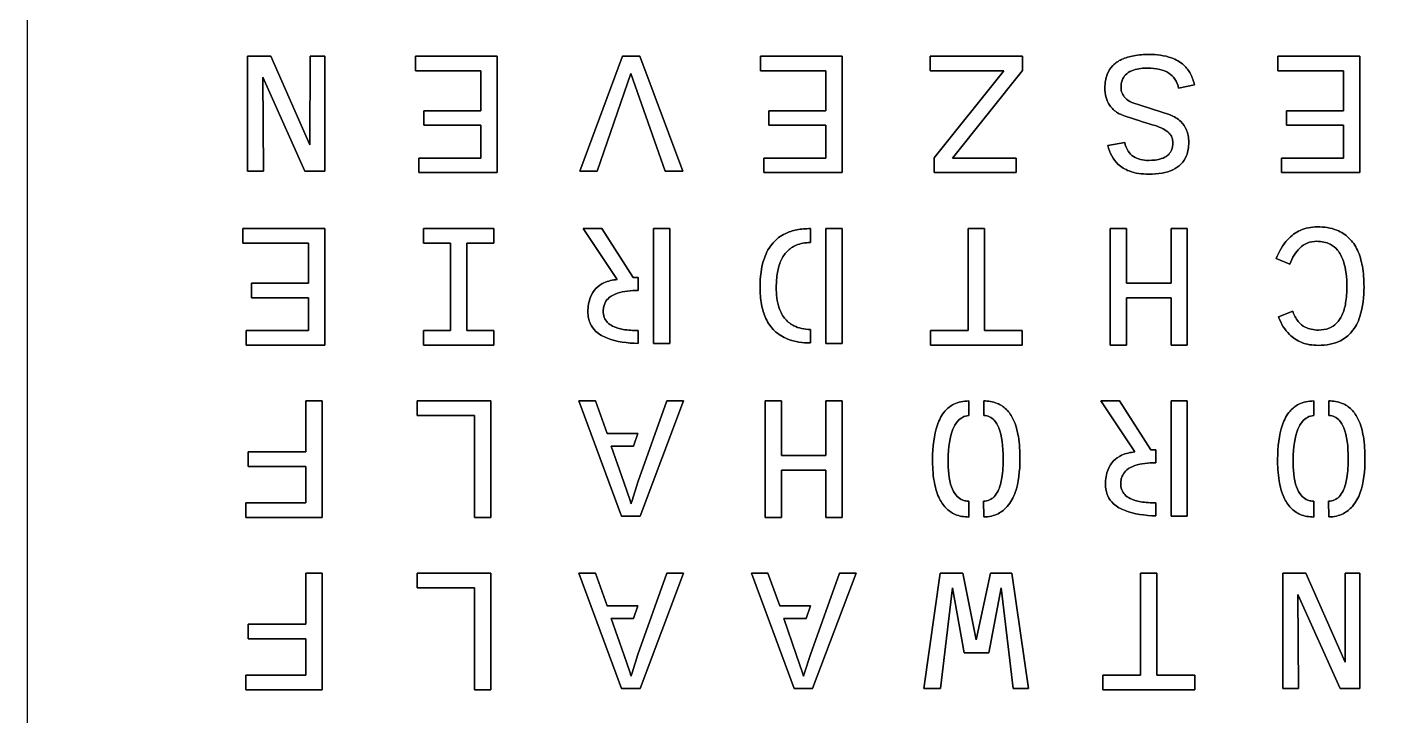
# Model space of a CAD drawing. Header units: millimetres. Extents: x -500 to 0, y -500 to 0.
# Drawn here: x -500 to -234.9, y -266.2 to -133.1 of the extents above; entities that cross this region are included whole.
import ezdxf

# ---------------------------------------------------------------- set-up
doc = ezdxf.new("R2010")
doc.units = ezdxf.units.MM
doc.layers.get('0').update_dxf_attribs({"linetype": 'CONTINUOUS'})

msp = doc.modelspace()

# ---------------------------------------------------------------- linework, layer by layer
for p, q in [((-274.52, -144.21), (-277.57, -144.83)), ((-277.57, -144.83), (-274.52, -144.21)), ((-286.64, -147.61), (-279.22, -149.99)), ((-279.22, -149.99), (-286.64, -147.61)), ((-291.27, -155.89), (-287.99, -155.32)), ((-287.99, -155.32), (-291.27, -155.89)), ((-386.03, -181.82), (-392.63, -171.98)), ((-392.63, -171.98), (-389, -171.98)), ((-389, -171.98), (-392.63, -171.98)), ((-392.63, -171.98), (-386.03, -181.82)), ((-389, -171.98), (-382.97, -181.46)), ((-382.97, -181.46), (-389, -171.98)), ((-348.71, -171.98), (-348.71, -174.67)), ((-348.71, -174.67), (-348.71, -171.98)), ((-256.09, -178.86), (-258.71, -177.78)), ((-258.71, -177.78), (-256.09, -178.86)), ((-382.97, -181.46), (-381.98, -181.46)), ((-381.98, -181.46), (-382.97, -181.46)), ((-381.98, -181.46), (-381.98, -183.95)), ((-381.98, -183.95), (-381.98, -181.46)), ((-258.27, -189.05), (-255.5, -187.97)), ((-255.5, -187.97), (-258.27, -189.05)), ((-381.98, -191.69), (-381.98, -194.2)), ((-381.98, -194.2), (-381.98, -191.69)), ((-348.71, -191.49), (-348.71, -194.1)), ((-348.71, -194.1), (-348.71, -191.49)), ((-385.21, -227.56), (-393.46, -205.31)), ((-393.46, -205.31), (-390.26, -205.31)), ((-390.26, -205.31), (-393.46, -205.31)), ((-393.46, -205.31), (-385.21, -227.56)), ((-390.26, -205.31), (-387.99, -211.61)), ((-387.99, -211.61), (-390.26, -205.31)), ((-382.04, -221.04), (-376.45, -205.31)), ((-376.45, -205.31), (-382.04, -221.04)), ((-373.22, -205.31), (-381.62, -227.56)), ((-381.62, -227.56), (-373.22, -205.31)), ((-376.45, -205.31), (-373.22, -205.31)), ((-373.22, -205.31), (-376.45, -205.31)), ((-318.11, -205.31), (-318.11, -208.11)), ((-318.11, -208.11), (-318.11, -205.31)), ((-315.21, -208.11), (-315.21, -205.31)), ((-315.21, -205.31), (-315.21, -208.11)), ((-286.03, -215.16), (-292.63, -205.31)), ((-292.63, -205.31), (-289, -205.31)), ((-289, -205.31), (-292.63, -205.31)), ((-292.63, -205.31), (-286.03, -215.16)), ((-289, -205.31), (-282.97, -214.79)), ((-282.97, -214.79), (-289, -205.31)), ((-251.45, -205.31), (-251.45, -208.11)), ((-251.45, -208.11), (-251.45, -205.31)), ((-248.54, -208.11), (-248.54, -205.31)), ((-248.54, -205.31), (-248.54, -208.11)), ((-387.99, -211.61), (-382.04, -211.61)), ((-382.04, -211.61), (-387.99, -211.61)), ((-382.04, -211.61), (-382.88, -214.07)), ((-382.88, -214.07), (-382.04, -211.61)), ((-382.88, -214.07), (-387.19, -214.07)), ((-387.19, -214.07), (-384.78, -221.04)), ((-384.78, -221.04), (-387.19, -214.07)), ((-387.19, -214.07), (-382.88, -214.07)), ((-282.97, -214.79), (-281.98, -214.79)), ((-281.98, -214.79), (-282.97, -214.79)), ((-281.98, -214.79), (-281.98, -217.28)), ((-281.98, -217.28), (-281.98, -214.79)), ((-384.78, -221.04), (-383.57, -224.53)), ((-383.57, -224.53), (-384.78, -221.04)), ((-383.17, -224.53), (-382.04, -221.04)), ((-382.04, -221.04), (-383.17, -224.53)), ((-318.11, -224.69), (-318.11, -227.76)), ((-318.11, -227.76), (-318.11, -224.69)), ((-315.21, -227.75), (-315.25, -224.69)), ((-315.25, -224.69), (-315.21, -227.75)), ((-281.98, -225.03), (-281.98, -227.53)), ((-281.98, -227.53), (-281.98, -225.03)), ((-251.45, -224.69), (-251.45, -227.76)), ((-251.45, -227.76), (-251.45, -224.69)), ((-248.54, -227.75), (-248.59, -224.69)), ((-248.59, -224.69), (-248.54, -227.75)), ((-381.62, -227.56), (-385.21, -227.56)), ((-385.21, -227.56), (-381.62, -227.56)), ((-385.21, -260.89), (-393.46, -238.64)), ((-393.46, -238.64), (-390.26, -238.64)), ((-390.26, -238.64), (-393.46, -238.64)), ((-393.46, -238.64), (-385.21, -260.89)), ((-390.26, -238.64), (-387.99, -244.94)), ((-387.99, -244.94), (-390.26, -238.64)), ((-382.04, -254.37), (-376.45, -238.64)), ((-376.45, -238.64), (-382.04, -254.37)), ((-373.22, -238.64), (-381.62, -260.89)), ((-381.62, -260.89), (-373.22, -238.64)), ((-376.45, -238.64), (-373.22, -238.64)), ((-373.22, -238.64), (-376.45, -238.64)), ((-351.87, -260.89), (-360.13, -238.64)), ((-360.13, -238.64), (-356.93, -238.64)), ((-356.93, -238.64), (-360.13, -238.64)), ((-360.13, -238.64), (-351.87, -260.89)), ((-356.93, -238.64), (-354.65, -244.94)), ((-354.65, -244.94), (-356.93, -238.64)), ((-348.71, -254.37), (-343.11, -238.64)), ((-343.11, -238.64), (-348.71, -254.37)), ((-339.88, -238.64), (-348.29, -260.89)), ((-348.29, -260.89), (-339.88, -238.64)), ((-343.11, -238.64), (-339.88, -238.64)), ((-339.88, -238.64), (-343.11, -238.64)), ((-387.99, -244.94), (-382.04, -244.94)), ((-382.04, -244.94), (-387.99, -244.94)), ((-382.04, -244.94), (-382.88, -247.4)), ((-382.88, -247.4), (-382.04, -244.94)), ((-354.65, -244.94), (-348.71, -244.94)), ((-348.71, -244.94), (-354.65, -244.94)), ((-348.71, -244.94), (-349.54, -247.4)), ((-349.54, -247.4), (-348.71, -244.94)), ((-382.88, -247.4), (-387.19, -247.4)), ((-387.19, -247.4), (-384.78, -254.37)), ((-384.78, -254.37), (-387.19, -247.4)), ((-387.19, -247.4), (-382.88, -247.4)), ((-349.54, -247.4), (-353.85, -247.4)), ((-353.85, -247.4), (-351.45, -254.37)), ((-351.45, -254.37), (-353.85, -247.4)), ((-353.85, -247.4), (-349.54, -247.4)), ((-384.78, -254.37), (-383.57, -257.87)), ((-383.57, -257.87), (-384.78, -254.37)), ((-383.17, -257.87), (-382.04, -254.37)), ((-382.04, -254.37), (-383.17, -257.87)), ((-351.45, -254.37), (-350.24, -257.87)), ((-350.24, -257.87), (-351.45, -254.37)), ((-349.84, -257.87), (-348.71, -254.37)), ((-348.71, -254.37), (-349.84, -257.87)), ((-381.62, -260.89), (-385.21, -260.89)), ((-385.21, -260.89), (-381.62, -260.89)), ((-348.29, -260.89), (-351.87, -260.89)), ((-351.87, -260.89), (-348.29, -260.89))]:
    msp.add_line(p, q)
for points in [[(-500, 0), (0, 0), (0, -500), (-500, -500)], [(0, 0), (0, -500), (-500, -500), (-500, 0)], [(-445.41, -155.81), (-453, -138.64), (-457.46, -138.64), (-457.46, -160.89), (-454.42, -160.89), (-454.52, -142.72), (-446.38, -160.89), (-442.55, -160.89), (-442.55, -138.64), (-445.39, -138.64)], [(-453, -138.64), (-445.41, -155.81), (-445.39, -138.64), (-442.55, -138.64), (-442.55, -160.89), (-446.38, -160.89), (-454.52, -142.72), (-454.42, -160.89), (-457.46, -160.89), (-457.46, -138.64)], [(-409.22, -161.15), (-409.22, -138.64), (-425.05, -138.64), (-425.05, -141.46), (-412.37, -141.46), (-412.37, -149.19), (-423.39, -149.19), (-423.39, -152.01), (-412.37, -152.01), (-412.37, -158.34), (-424.38, -158.34), (-424.38, -161.15)], [(-409.22, -138.64), (-409.22, -161.15), (-424.38, -161.15), (-424.38, -158.34), (-412.37, -158.34), (-412.37, -152.01), (-423.39, -152.01), (-423.39, -149.19), (-412.37, -149.19), (-412.37, -141.46), (-425.05, -141.46), (-425.05, -138.64)], [(-381.65, -138.64), (-385.04, -138.64), (-393.3, -160.89), (-389.92, -160.89), (-383.4, -141.96), (-376.77, -160.89), (-373.38, -160.89)], [(-385.04, -138.64), (-381.65, -138.64), (-373.38, -160.89), (-376.77, -160.89), (-383.4, -141.96), (-389.92, -160.89), (-393.3, -160.89)], [(-342.55, -161.15), (-342.55, -138.64), (-358.38, -138.64), (-358.38, -141.46), (-345.71, -141.46), (-345.71, -149.19), (-356.72, -149.19), (-356.72, -152.01), (-345.71, -152.01), (-345.71, -158.34), (-357.71, -158.34), (-357.71, -161.15)], [(-342.55, -138.64), (-342.55, -161.15), (-357.71, -161.15), (-357.71, -158.34), (-345.71, -158.34), (-345.71, -152.01), (-356.72, -152.01), (-356.72, -149.19), (-345.71, -149.19), (-345.71, -141.46), (-358.38, -141.46), (-358.38, -138.64)], [(-307.76, -138.64), (-325.6, -138.64), (-325.6, -141.46), (-311.33, -141.46), (-324.82, -158.31), (-324.82, -161.15), (-308.96, -161.15), (-308.96, -158.34), (-321.24, -158.34), (-307.76, -141.41)], [(-325.6, -138.64), (-307.76, -138.64), (-307.76, -141.41), (-321.24, -158.34), (-308.96, -158.34), (-308.96, -161.15), (-324.82, -161.15), (-324.82, -158.31), (-311.33, -141.46), (-325.6, -141.46)], [(-242.55, -161.15), (-242.55, -138.64), (-258.38, -138.64), (-258.38, -141.46), (-245.71, -141.46), (-245.71, -149.19), (-256.72, -149.19), (-256.72, -152.01), (-245.71, -152.01), (-245.71, -158.34), (-257.71, -158.34), (-257.71, -161.15)], [(-242.55, -138.64), (-242.55, -161.15), (-257.71, -161.15), (-257.71, -158.34), (-245.71, -158.34), (-245.71, -152.01), (-256.72, -152.01), (-256.72, -149.19), (-245.71, -149.19), (-245.71, -141.46), (-258.38, -141.46), (-258.38, -138.64)], [(-442.55, -194.49), (-442.55, -171.98), (-458.38, -171.98), (-458.38, -174.79), (-445.71, -174.79), (-445.71, -182.53), (-456.72, -182.53), (-456.72, -185.34), (-445.71, -185.34), (-445.71, -191.67), (-457.71, -191.67), (-457.71, -194.49)], [(-442.55, -171.98), (-442.55, -194.49), (-457.71, -194.49), (-457.71, -191.67), (-445.71, -191.67), (-445.71, -185.34), (-456.72, -185.34), (-456.72, -182.53), (-445.71, -182.53), (-445.71, -174.79), (-458.38, -174.79), (-458.38, -171.98)], [(-423.45, -194.49), (-409.88, -194.49), (-409.88, -191.67), (-415.09, -191.67), (-415.09, -174.79), (-409.88, -174.79), (-409.88, -171.98), (-423.45, -171.98), (-423.45, -174.79), (-418.24, -174.79), (-418.24, -191.67), (-423.45, -191.67)], [(-409.88, -194.49), (-423.45, -194.49), (-423.45, -191.67), (-418.24, -191.67), (-418.24, -174.79), (-423.45, -174.79), (-423.45, -171.98), (-409.88, -171.98), (-409.88, -174.79), (-415.09, -174.79), (-415.09, -191.67), (-409.88, -191.67)], [(-375.89, -171.98), (-379.01, -171.98), (-379.01, -194.22), (-375.89, -194.22)], [(-379.01, -171.98), (-375.89, -171.98), (-375.89, -194.22), (-379.01, -194.22)], [(-342.55, -171.98), (-345.74, -171.98), (-345.74, -194.22), (-342.55, -194.22)], [(-345.74, -171.98), (-342.55, -171.98), (-342.55, -194.22), (-345.74, -194.22)], [(-318.24, -171.98), (-318.24, -191.67), (-325.54, -191.67), (-325.54, -194.49), (-307.8, -194.49), (-307.8, -191.67), (-315.11, -191.67), (-315.11, -171.98)], [(-318.24, -191.67), (-318.24, -171.98), (-315.11, -171.98), (-315.11, -191.67), (-307.8, -191.67), (-307.8, -194.49), (-325.54, -194.49), (-325.54, -191.67)], [(-287.65, -182.53), (-287.65, -171.98), (-290.79, -171.98), (-290.79, -194.49), (-287.65, -194.49), (-287.65, -185.34), (-279.04, -185.34), (-279.04, -194.49), (-275.89, -194.49), (-275.89, -171.98), (-279.04, -171.98), (-279.04, -182.53)], [(-287.65, -171.98), (-287.65, -182.53), (-279.04, -182.53), (-279.04, -171.98), (-275.89, -171.98), (-275.89, -194.49), (-279.04, -194.49), (-279.04, -185.34), (-287.65, -185.34), (-287.65, -194.49), (-290.79, -194.49), (-290.79, -171.98)], [(-446.24, -217.97), (-446.24, -225.01), (-457.78, -225.01), (-457.78, -227.82), (-443.08, -227.82), (-443.08, -205.31), (-446.24, -205.31), (-446.24, -215.16), (-457.38, -215.16), (-457.38, -217.97)], [(-446.24, -225.01), (-446.24, -217.97), (-457.38, -217.97), (-457.38, -215.16), (-446.24, -215.16), (-446.24, -205.31), (-443.08, -205.31), (-443.08, -227.82), (-457.78, -227.82), (-457.78, -225.01)], [(-410.46, -227.82), (-410.46, -205.31), (-424.68, -205.31), (-424.68, -208.12), (-413.61, -208.12), (-413.61, -227.82)], [(-410.46, -205.31), (-410.46, -227.82), (-413.61, -227.82), (-413.61, -208.12), (-424.68, -208.12), (-424.68, -205.31)], [(-354.31, -215.86), (-354.31, -205.31), (-357.46, -205.31), (-357.46, -227.82), (-354.31, -227.82), (-354.31, -218.67), (-345.71, -218.67), (-345.71, -227.82), (-342.55, -227.82), (-342.55, -205.31), (-345.71, -205.31), (-345.71, -215.86)], [(-354.31, -205.31), (-354.31, -215.86), (-345.71, -215.86), (-345.71, -205.31), (-342.55, -205.31), (-342.55, -227.82), (-345.71, -227.82), (-345.71, -218.67), (-354.31, -218.67), (-354.31, -227.82), (-357.46, -227.82), (-357.46, -205.31)], [(-275.89, -205.31), (-279.01, -205.31), (-279.01, -227.56), (-275.89, -227.56)], [(-279.01, -205.31), (-275.89, -205.31), (-275.89, -227.56), (-279.01, -227.56)], [(-446.24, -251.3), (-446.24, -258.34), (-457.78, -258.34), (-457.78, -261.15), (-443.08, -261.15), (-443.08, -238.64), (-446.24, -238.64), (-446.24, -248.49), (-457.38, -248.49), (-457.38, -251.3)], [(-446.24, -258.34), (-446.24, -251.3), (-457.38, -251.3), (-457.38, -248.49), (-446.24, -248.49), (-446.24, -238.64), (-443.08, -238.64), (-443.08, -261.15), (-457.78, -261.15), (-457.78, -258.34)], [(-410.46, -261.15), (-410.46, -238.64), (-424.68, -238.64), (-424.68, -241.46), (-413.61, -241.46), (-413.61, -261.15)], [(-410.46, -238.64), (-410.46, -261.15), (-413.61, -261.15), (-413.61, -241.46), (-424.68, -241.46), (-424.68, -238.64)], [(-319.28, -238.64), (-323.65, -238.64), (-326.8, -260.89), (-323.56, -260.89), (-321.24, -241.48), (-319.04, -254), (-314.25, -254), (-311.89, -241.45), (-309.55, -260.89), (-306.55, -260.89), (-309.77, -238.64), (-313.89, -238.64), (-316.71, -251.49)], [(-323.65, -238.64), (-319.28, -238.64), (-316.71, -251.49), (-313.89, -238.64), (-309.77, -238.64), (-306.55, -260.89), (-309.55, -260.89), (-311.89, -241.45), (-314.25, -254), (-319.04, -254), (-321.24, -241.48), (-323.56, -260.89), (-326.8, -260.89)], [(-284.91, -238.64), (-284.91, -258.34), (-292.21, -258.34), (-292.21, -261.15), (-274.47, -261.15), (-274.47, -258.34), (-281.78, -258.34), (-281.78, -238.64)], [(-284.91, -258.34), (-284.91, -238.64), (-281.78, -238.64), (-281.78, -258.34), (-274.47, -258.34), (-274.47, -261.15), (-292.21, -261.15), (-292.21, -258.34)], [(-245.41, -255.81), (-253, -238.64), (-257.46, -238.64), (-257.46, -260.89), (-254.42, -260.89), (-254.52, -242.72), (-246.38, -260.89), (-242.55, -260.89), (-242.55, -238.64), (-245.39, -238.64)], [(-253, -238.64), (-245.41, -255.81), (-245.39, -238.64), (-242.55, -238.64), (-242.55, -260.89), (-246.38, -260.89), (-254.52, -242.72), (-254.42, -260.89), (-257.46, -260.89), (-257.46, -238.64)]]:
    msp.add_lwpolyline(points, close=True)
for points, knots in [([(-291.81, -144.74), (-291.81, -143.85), (-291.69, -142.95), (-291.11, -141.49), (-290.75, -140.93), (-289.79, -139.95), (-289.21, -139.56), (-287.85, -138.92), (-287.05, -138.7), (-285.28, -138.38), (-284.26, -138.31), (-283.27, -138.31)], [0, 0, 0, 0, 0.267913, 0.267913, 0.471292, 0.471292, 0.679361, 0.679361, 0.923412, 0.923412, 1.219407, 1.219407, 1.219407, 1.219407]), ([(-283.27, -138.31), (-284.26, -138.31), (-285.28, -138.38), (-287.05, -138.7), (-287.85, -138.92), (-289.21, -139.56), (-289.79, -139.95), (-290.75, -140.93), (-291.11, -141.49), (-291.69, -142.95), (-291.81, -143.85), (-291.81, -144.74)], [-1.219407, -1.219407, -1.219407, -1.219407, -0.923412, -0.923412, -0.679361, -0.679361, -0.471292, -0.471292, -0.267913, -0.267913, 0, 0, 0, 0]), ([(-283.27, -138.31), (-281.83, -138.31), (-280.31, -138.48), (-278.07, -139.29), (-277.27, -139.74), (-276.06, -140.85), (-275.63, -141.41), (-274.92, -142.72), (-274.68, -143.46), (-274.52, -144.21)], [0, 0, 0, 0, 0.434331, 0.434331, 0.711951, 0.711951, 0.926455, 0.926455, 1.15768, 1.15768, 1.15768, 1.15768]), ([(-274.52, -144.21), (-274.68, -143.46), (-274.92, -142.72), (-275.63, -141.41), (-276.06, -140.85), (-277.27, -139.74), (-278.07, -139.29), (-280.31, -138.48), (-281.83, -138.31), (-283.27, -138.31)], [-1.15768, -1.15768, -1.15768, -1.15768, -0.926455, -0.926455, -0.711951, -0.711951, -0.434331, -0.434331, 0, 0, 0, 0]), ([(-283.5, -140.94), (-284.41, -140.94), (-285.41, -141.03), (-286.75, -141.48), (-287.22, -141.71), (-287.9, -142.29), (-288.15, -142.6), (-288.46, -143.2), (-288.55, -143.47), (-288.68, -144.06), (-288.7, -144.38), (-288.7, -144.7)], [0, 0, 0, 0, 0.2730577, 0.2730577, 0.4250935, 0.4250935, 0.543417, 0.543417, 0.6291703, 0.6291703, 0.7237026, 0.7237026, 0.7237026, 0.7237026]), ([(-288.7, -144.7), (-288.7, -144.38), (-288.68, -144.06), (-288.55, -143.47), (-288.46, -143.2), (-288.15, -142.6), (-287.9, -142.29), (-287.22, -141.71), (-286.75, -141.48), (-285.41, -141.03), (-284.41, -140.94), (-283.5, -140.94)], [-0.7237026, -0.7237026, -0.7237026, -0.7237026, -0.6291703, -0.6291703, -0.543417, -0.543417, -0.4250935, -0.4250935, -0.2730577, -0.2730577, 0, 0, 0, 0]), ([(-277.57, -144.83), (-277.7, -144.2), (-277.93, -143.59), (-278.61, -142.6), (-279, -142.22), (-279.98, -141.57), (-280.57, -141.34), (-281.93, -141.01), (-282.73, -140.94), (-283.5, -140.94)], [0, 0, 0, 0, 0.1945061, 0.1945061, 0.3597535, 0.3597535, 0.5475501, 0.5475501, 0.7804861, 0.7804861, 0.7804861, 0.7804861]), ([(-283.5, -140.94), (-282.73, -140.94), (-281.93, -141.01), (-280.57, -141.34), (-279.98, -141.57), (-279, -142.22), (-278.61, -142.6), (-277.93, -143.59), (-277.7, -144.2), (-277.57, -144.83)], [-0.7804861, -0.7804861, -0.7804861, -0.7804861, -0.5475501, -0.5475501, -0.3597535, -0.3597535, -0.1945061, -0.1945061, 0, 0, 0, 0]), ([(-289.37, -149.59), (-289.96, -149.21), (-290.47, -148.74), (-291.19, -147.68), (-291.42, -147.17), (-291.75, -146.01), (-291.81, -145.37), (-291.81, -144.74)], [0, 0, 0, 0, 0.2104989, 0.2104989, 0.3826736, 0.3826736, 0.5718696, 0.5718696, 0.5718696, 0.5718696]), ([(-291.81, -144.74), (-291.81, -145.37), (-291.75, -146.01), (-291.42, -147.17), (-291.19, -147.68), (-290.47, -148.74), (-289.96, -149.21), (-289.37, -149.59)], [-0.5718696, -0.5718696, -0.5718696, -0.5718696, -0.3826736, -0.3826736, -0.2104989, -0.2104989, 0, 0, 0, 0]), ([(-288.7, -144.7), (-288.7, -145.08), (-288.64, -145.44), (-288.35, -146.13), (-288.14, -146.43), (-287.54, -147.07), (-287.09, -147.37), (-286.64, -147.61)], [0, 0, 0, 0, 0.1135666, 0.1135666, 0.2234755, 0.2234755, 0.3786335, 0.3786335, 0.3786335, 0.3786335]), ([(-286.64, -147.61), (-287.09, -147.37), (-287.54, -147.07), (-288.14, -146.43), (-288.35, -146.13), (-288.64, -145.44), (-288.7, -145.08), (-288.7, -144.7)], [-0.3786335, -0.3786335, -0.3786335, -0.3786335, -0.2234755, -0.2234755, -0.1135666, -0.1135666, 0, 0, 0, 0]), ([(-282.09, -152.06), (-283.59, -151.62), (-285.57, -151.02), (-288.23, -150.12), (-289.04, -149.8), (-289.37, -149.59)], [0, 0, 0, 0, 0.4719598, 0.4719598, 0.8286829, 0.8286829, 0.8286829, 0.8286829]), ([(-289.37, -149.59), (-289.04, -149.8), (-288.23, -150.12), (-285.57, -151.02), (-283.59, -151.62), (-282.09, -152.06)], [-0.8286829, -0.8286829, -0.8286829, -0.8286829, -0.4719598, -0.4719598, 0, 0, 0, 0]), ([(-279.22, -149.99), (-278.46, -150.3), (-277.74, -150.72), (-276.69, -151.74), (-276.32, -152.27), (-275.91, -153.23), (-275.8, -153.61), (-275.65, -154.43), (-275.61, -154.86), (-275.61, -155.29)], [0, 0, 0, 0, 0.2461331, 0.2461331, 0.4416927, 0.4416927, 0.5610916, 0.5610916, 0.690505, 0.690505, 0.690505, 0.690505]), ([(-275.61, -155.29), (-275.61, -154.86), (-275.65, -154.43), (-275.8, -153.61), (-275.91, -153.23), (-276.32, -152.27), (-276.69, -151.74), (-277.74, -150.72), (-278.46, -150.3), (-279.22, -149.99)], [-0.690505, -0.690505, -0.690505, -0.690505, -0.5610916, -0.5610916, -0.4416927, -0.4416927, -0.2461331, -0.2461331, 0, 0, 0, 0]), ([(-278.68, -155.35), (-278.68, -155.01), (-278.74, -154.68), (-279, -154.05), (-279.19, -153.78), (-279.74, -153.19), (-280.15, -152.91), (-281.04, -152.43), (-281.57, -152.23), (-282.09, -152.06)], [0, 0, 0, 0, 0.102421, 0.102421, 0.20311, 0.20311, 0.344773, 0.344773, 0.5082172, 0.5082172, 0.5082172, 0.5082172]), ([(-282.09, -152.06), (-281.57, -152.23), (-281.04, -152.43), (-280.15, -152.91), (-279.74, -153.19), (-279.19, -153.78), (-279, -154.05), (-278.74, -154.68), (-278.68, -155.01), (-278.68, -155.35)], [-0.5082172, -0.5082172, -0.5082172, -0.5082172, -0.344773, -0.344773, -0.20311, -0.20311, -0.102421, -0.102421, 0, 0, 0, 0]), ([(-283.37, -161.45), (-284.64, -161.45), (-285.94, -161.29), (-287.93, -160.53), (-288.67, -160.09), (-289.78, -159.04), (-290.18, -158.51), (-290.85, -157.28), (-291.1, -156.59), (-291.27, -155.89)], [0, 0, 0, 0, 0.379503, 0.379503, 0.639376, 0.639376, 0.839343, 0.839343, 1.057555, 1.057555, 1.057555, 1.057555]), ([(-291.27, -155.89), (-291.1, -156.59), (-290.85, -157.28), (-290.18, -158.51), (-289.78, -159.04), (-288.67, -160.09), (-287.93, -160.53), (-285.94, -161.29), (-284.64, -161.45), (-283.37, -161.45)], [-1.057555, -1.057555, -1.057555, -1.057555, -0.839343, -0.839343, -0.639376, -0.639376, -0.379503, -0.379503, 0, 0, 0, 0]), ([(-287.99, -155.32), (-287.86, -155.92), (-287.65, -156.52), (-287.04, -157.43), (-286.7, -157.77), (-285.89, -158.32), (-285.42, -158.5), (-284.42, -158.74), (-283.89, -158.79), (-283.36, -158.79)], [0, 0, 0, 0, 0.186205, 0.186205, 0.3307958, 0.3307958, 0.4813256, 0.4813256, 0.6389833, 0.6389833, 0.6389833, 0.6389833]), ([(-283.36, -158.79), (-283.89, -158.79), (-284.42, -158.74), (-285.42, -158.5), (-285.89, -158.32), (-286.7, -157.77), (-287.04, -157.43), (-287.65, -156.52), (-287.86, -155.92), (-287.99, -155.32)], [-0.6389833, -0.6389833, -0.6389833, -0.6389833, -0.4813256, -0.4813256, -0.3307958, -0.3307958, -0.186205, -0.186205, 0, 0, 0, 0]), ([(-275.61, -155.29), (-275.61, -156.17), (-275.73, -157.06), (-276.29, -158.48), (-276.63, -159.02), (-277.54, -159.95), (-278.08, -160.32), (-279.32, -160.9), (-280.03, -161.11), (-281.61, -161.39), (-282.5, -161.45), (-283.37, -161.45)], [0, 0, 0, 0, 0.263421, 0.263421, 0.458135, 0.458135, 0.653241, 0.653241, 0.870969, 0.870969, 1.13233, 1.13233, 1.13233, 1.13233]), ([(-283.37, -161.45), (-282.5, -161.45), (-281.61, -161.39), (-280.03, -161.11), (-279.32, -160.9), (-278.08, -160.32), (-277.54, -159.95), (-276.63, -159.02), (-276.29, -158.48), (-275.73, -157.06), (-275.61, -156.17), (-275.61, -155.29)], [-1.13233, -1.13233, -1.13233, -1.13233, -0.870969, -0.870969, -0.653241, -0.653241, -0.458135, -0.458135, -0.263421, -0.263421, 0, 0, 0, 0]), ([(-283.36, -158.79), (-282.55, -158.79), (-281.67, -158.71), (-280.45, -158.31), (-280.04, -158.1), (-279.41, -157.57), (-279.19, -157.29), (-278.91, -156.73), (-278.82, -156.48), (-278.7, -155.94), (-278.68, -155.64), (-278.68, -155.35)], [0, 0, 0, 0, 0.2438054, 0.2438054, 0.3816991, 0.3816991, 0.4898415, 0.4898415, 0.5689811, 0.5689811, 0.6564096, 0.6564096, 0.6564096, 0.6564096]), ([(-278.68, -155.35), (-278.68, -155.64), (-278.7, -155.94), (-278.82, -156.48), (-278.91, -156.73), (-279.19, -157.29), (-279.41, -157.57), (-280.04, -158.1), (-280.45, -158.31), (-281.67, -158.71), (-282.55, -158.79), (-283.36, -158.79)], [-0.6564096, -0.6564096, -0.6564096, -0.6564096, -0.5689811, -0.5689811, -0.4898415, -0.4898415, -0.3816991, -0.3816991, -0.2438054, -0.2438054, 0, 0, 0, 0]), ([(-358.44, -183.32), (-358.44, -181.45), (-358.24, -179.46), (-357.23, -176.6), (-356.69, -175.58), (-355.27, -173.98), (-354.49, -173.4), (-352.9, -172.62), (-352.14, -172.38), (-350.5, -172.05), (-349.6, -171.98), (-348.71, -171.98)], [0, 0, 0, 0, 0.561536, 0.561536, 0.907874, 0.907874, 1.20282, 1.20282, 1.439086, 1.439086, 1.70546, 1.70546, 1.70546, 1.70546]), ([(-348.71, -171.98), (-349.6, -171.98), (-350.5, -172.05), (-352.14, -172.38), (-352.9, -172.62), (-354.49, -173.4), (-355.27, -173.98), (-356.69, -175.58), (-357.23, -176.6), (-358.24, -179.46), (-358.44, -181.45), (-358.44, -183.32)], [-1.70546, -1.70546, -1.70546, -1.70546, -1.439086, -1.439086, -1.20282, -1.20282, -0.907874, -0.907874, -0.561536, -0.561536, 0, 0, 0, 0]), ([(-258.71, -177.78), (-258.18, -176.44), (-257.46, -175.13), (-255.79, -173.34), (-255, -172.74), (-253.58, -172.1), (-253.05, -171.93), (-251.93, -171.7), (-251.34, -171.65), (-250.75, -171.65)], [0, 0, 0, 0, 0.432895, 0.432895, 0.733885, 0.733885, 0.900872, 0.900872, 1.07717, 1.07717, 1.07717, 1.07717]), ([(-250.75, -171.65), (-251.34, -171.65), (-251.93, -171.7), (-253.05, -171.93), (-253.58, -172.1), (-255, -172.74), (-255.79, -173.34), (-257.46, -175.13), (-258.18, -176.44), (-258.71, -177.78)], [-1.07717, -1.07717, -1.07717, -1.07717, -0.900872, -0.900872, -0.733885, -0.733885, -0.432895, -0.432895, 0, 0, 0, 0]), ([(-250.75, -171.65), (-249.48, -171.65), (-248.19, -171.82), (-246.13, -172.64), (-245.34, -173.14), (-243.97, -174.47), (-243.44, -175.26), (-242.57, -177.11), (-242.27, -178.19), (-241.84, -180.55), (-241.75, -181.9), (-241.75, -183.21)], [0, 0, 0, 0, 0.38164, 0.38164, 0.666443, 0.666443, 0.953966, 0.953966, 1.280562, 1.280562, 1.674037, 1.674037, 1.674037, 1.674037]), ([(-241.75, -183.21), (-241.75, -181.9), (-241.84, -180.55), (-242.27, -178.19), (-242.57, -177.11), (-243.44, -175.26), (-243.97, -174.47), (-245.34, -173.14), (-246.13, -172.64), (-248.19, -171.82), (-249.48, -171.65), (-250.75, -171.65)], [-1.674037, -1.674037, -1.674037, -1.674037, -1.280562, -1.280562, -0.953966, -0.953966, -0.666443, -0.666443, -0.38164, -0.38164, 0, 0, 0, 0]), ([(-348.71, -174.67), (-349.66, -174.69), (-350.61, -174.84), (-352.14, -175.49), (-352.73, -175.88), (-353.74, -176.91), (-354.13, -177.53), (-354.75, -178.92), (-354.96, -179.69), (-355.25, -181.39), (-355.31, -182.35), (-355.31, -183.29)], [0, 0, 0, 0, 0.284213, 0.284213, 0.499187, 0.499187, 0.718505, 0.718505, 0.954058, 0.954058, 1.235354, 1.235354, 1.235354, 1.235354]), ([(-355.31, -183.29), (-355.31, -182.35), (-355.25, -181.39), (-354.96, -179.69), (-354.75, -178.92), (-354.13, -177.53), (-353.74, -176.91), (-352.73, -175.88), (-352.14, -175.49), (-350.61, -174.84), (-349.66, -174.69), (-348.71, -174.67)], [-1.235354, -1.235354, -1.235354, -1.235354, -0.954058, -0.954058, -0.718505, -0.718505, -0.499187, -0.499187, -0.284213, -0.284213, 0, 0, 0, 0]), ([(-250.86, -174.44), (-251.5, -174.44), (-252.12, -174.55), (-253.26, -175.02), (-253.75, -175.35), (-254.59, -176.16), (-254.93, -176.61), (-255.57, -177.64), (-255.86, -178.25), (-256.09, -178.86)], [0, 0, 0, 0, 0.1914203, 0.1914203, 0.3707713, 0.3707713, 0.5395859, 0.5395859, 0.7357335, 0.7357335, 0.7357335, 0.7357335]), ([(-256.09, -178.86), (-255.86, -178.25), (-255.57, -177.64), (-254.93, -176.61), (-254.59, -176.16), (-253.75, -175.35), (-253.26, -175.02), (-252.12, -174.55), (-251.5, -174.44), (-250.86, -174.44)], [-0.7357335, -0.7357335, -0.7357335, -0.7357335, -0.5395859, -0.5395859, -0.3707713, -0.3707713, -0.1914203, -0.1914203, 0, 0, 0, 0]), ([(-245.06, -183.21), (-245.06, -181.47), (-245.23, -179.74), (-245.99, -177.5), (-246.36, -176.75), (-247.29, -175.65), (-247.76, -175.27), (-248.68, -174.8), (-249.08, -174.67), (-249.94, -174.48), (-250.4, -174.44), (-250.86, -174.44)], [0, 0, 0, 0, 0.520796, 0.520796, 0.79726, 0.79726, 1.004014, 1.004014, 1.146096, 1.146096, 1.300942, 1.300942, 1.300942, 1.300942]), ([(-250.86, -174.44), (-250.4, -174.44), (-249.94, -174.48), (-249.08, -174.67), (-248.68, -174.8), (-247.76, -175.27), (-247.29, -175.65), (-246.36, -176.75), (-245.99, -177.5), (-245.23, -179.74), (-245.06, -181.47), (-245.06, -183.21)], [-1.300942, -1.300942, -1.300942, -1.300942, -1.146096, -1.146096, -1.004014, -1.004014, -0.79726, -0.79726, -0.520796, -0.520796, 0, 0, 0, 0]), ([(-391.7, -188.07), (-391.69, -187.1), (-391.56, -186.11), (-390.96, -184.59), (-390.62, -184.03), (-389.7, -183.1), (-389.18, -182.74), (-387.8, -182.11), (-386.91, -181.91), (-386.03, -181.82)], [0, 0, 0, 0, 0.2891878, 0.2891878, 0.4897774, 0.4897774, 0.6806888, 0.6806888, 0.9457336, 0.9457336, 0.9457336, 0.9457336]), ([(-386.03, -181.82), (-386.91, -181.91), (-387.8, -182.11), (-389.18, -182.74), (-389.7, -183.1), (-390.62, -184.03), (-390.96, -184.59), (-391.56, -186.11), (-391.69, -187.1), (-391.7, -188.07)], [-0.9457336, -0.9457336, -0.9457336, -0.9457336, -0.6806888, -0.6806888, -0.4897774, -0.4897774, -0.2891878, -0.2891878, 0, 0, 0, 0]), ([(-381.98, -183.95), (-383.4, -183.94), (-384.84, -184.07), (-386.58, -184.67), (-387.13, -184.94), (-387.91, -185.6), (-388.18, -185.93), (-388.49, -186.55), (-388.58, -186.8), (-388.71, -187.34), (-388.74, -187.62), (-388.75, -187.9)], [0, 0, 0, 0, 0.4268737, 0.4268737, 0.6296497, 0.6296497, 0.776579, 0.776579, 0.8667437, 0.8667437, 0.9633916, 0.9633916, 0.9633916, 0.9633916]), ([(-388.75, -187.9), (-388.74, -187.62), (-388.71, -187.34), (-388.58, -186.8), (-388.49, -186.55), (-388.18, -185.93), (-387.91, -185.6), (-387.13, -184.94), (-386.58, -184.67), (-384.84, -184.07), (-383.4, -183.94), (-381.98, -183.95)], [-0.9633916, -0.9633916, -0.9633916, -0.9633916, -0.8667437, -0.8667437, -0.776579, -0.776579, -0.6296497, -0.6296497, -0.4268737, -0.4268737, 0, 0, 0, 0]), ([(-348.71, -194.1), (-350.19, -194.09), (-351.72, -193.89), (-354.06, -192.97), (-354.92, -192.44), (-356.37, -191.04), (-356.91, -190.24), (-357.72, -188.49), (-357.99, -187.57), (-358.36, -185.55), (-358.44, -184.42), (-358.44, -183.32)], [0, 0, 0, 0, 0.445427, 0.445427, 0.754139, 0.754139, 1.047759, 1.047759, 1.331443, 1.331443, 1.662749, 1.662749, 1.662749, 1.662749]), ([(-358.44, -183.32), (-358.44, -184.42), (-358.36, -185.55), (-357.99, -187.57), (-357.72, -188.49), (-356.91, -190.24), (-356.37, -191.04), (-354.92, -192.44), (-354.06, -192.97), (-351.72, -193.89), (-350.19, -194.09), (-348.71, -194.1)], [-1.662749, -1.662749, -1.662749, -1.662749, -1.331443, -1.331443, -1.047759, -1.047759, -0.754139, -0.754139, -0.445427, -0.445427, 0, 0, 0, 0]), ([(-355.31, -183.29), (-355.32, -184.64), (-355.18, -186.09), (-354.48, -188.16), (-354.09, -188.89), (-353.08, -190.05), (-352.54, -190.47), (-351.44, -191.01), (-350.95, -191.17), (-349.87, -191.41), (-349.29, -191.47), (-348.71, -191.49)], [0, 0, 0, 0, 0.40678, 0.40678, 0.655578, 0.655578, 0.865393, 0.865393, 1.021146, 1.021146, 1.194873, 1.194873, 1.194873, 1.194873]), ([(-348.71, -191.49), (-349.29, -191.47), (-349.87, -191.41), (-350.95, -191.17), (-351.44, -191.01), (-352.54, -190.47), (-353.08, -190.05), (-354.09, -188.89), (-354.48, -188.16), (-355.18, -186.09), (-355.32, -184.64), (-355.31, -183.29)], [-1.194873, -1.194873, -1.194873, -1.194873, -1.021146, -1.021146, -0.865393, -0.865393, -0.655578, -0.655578, -0.40678, -0.40678, 0, 0, 0, 0]), ([(-241.75, -183.21), (-241.75, -185.12), (-241.94, -187.17), (-242.9, -190.07), (-243.42, -191.1), (-244.76, -192.68), (-245.47, -193.24), (-246.92, -193.97), (-247.58, -194.19), (-249.03, -194.5), (-249.81, -194.56), (-250.59, -194.56)], [0, 0, 0, 0, 0.573127, 0.573127, 0.915127, 0.915127, 1.191102, 1.191102, 1.400289, 1.400289, 1.63321, 1.63321, 1.63321, 1.63321]), ([(-250.59, -194.56), (-249.81, -194.56), (-249.03, -194.5), (-247.58, -194.19), (-246.92, -193.97), (-245.47, -193.24), (-244.76, -192.68), (-243.42, -191.1), (-242.9, -190.07), (-241.94, -187.17), (-241.75, -185.12), (-241.75, -183.21)], [-1.63321, -1.63321, -1.63321, -1.63321, -1.400289, -1.400289, -1.191102, -1.191102, -0.915127, -0.915127, -0.573127, -0.573127, 0, 0, 0, 0]), ([(-250.57, -191.6), (-249.86, -191.6), (-249.15, -191.49), (-247.96, -191.01), (-247.48, -190.69), (-246.63, -189.84), (-246.29, -189.32), (-245.67, -188), (-245.44, -187.17), (-245.12, -185.33), (-245.06, -184.25), (-245.06, -183.21)], [0, 0, 0, 0, 0.212501, 0.212501, 0.386888, 0.386888, 0.57376, 0.57376, 0.823435, 0.823435, 1.135017, 1.135017, 1.135017, 1.135017]), ([(-245.06, -183.21), (-245.06, -184.25), (-245.12, -185.33), (-245.44, -187.17), (-245.67, -188), (-246.29, -189.32), (-246.63, -189.84), (-247.48, -190.69), (-247.96, -191.01), (-249.15, -191.49), (-249.86, -191.6), (-250.57, -191.6)], [-1.135017, -1.135017, -1.135017, -1.135017, -0.823435, -0.823435, -0.57376, -0.57376, -0.386888, -0.386888, -0.212501, -0.212501, 0, 0, 0, 0]), ([(-381.98, -194.2), (-384.08, -194.13), (-386.2, -193.86), (-388.73, -192.87), (-389.51, -192.44), (-390.62, -191.42), (-390.99, -190.92), (-391.41, -190.01), (-391.52, -189.65), (-391.67, -188.88), (-391.71, -188.47), (-391.7, -188.07)], [0, 0, 0, 0, 0.630738, 0.630738, 0.927892, 0.927892, 1.143137, 1.143137, 1.272335, 1.272335, 1.410512, 1.410512, 1.410512, 1.410512]), ([(-391.7, -188.07), (-391.71, -188.47), (-391.67, -188.88), (-391.52, -189.65), (-391.41, -190.01), (-390.99, -190.92), (-390.62, -191.42), (-389.51, -192.44), (-388.73, -192.87), (-386.2, -193.86), (-384.08, -194.13), (-381.98, -194.2)], [-1.410512, -1.410512, -1.410512, -1.410512, -1.272335, -1.272335, -1.143137, -1.143137, -0.927892, -0.927892, -0.630738, -0.630738, 0, 0, 0, 0]), ([(-388.75, -187.9), (-388.76, -188.33), (-388.7, -188.76), (-388.41, -189.51), (-388.22, -189.81), (-387.68, -190.39), (-387.33, -190.63), (-386.33, -191.15), (-385.6, -191.35), (-383.96, -191.64), (-382.94, -191.69), (-381.98, -191.69)], [0, 0, 0, 0, 0.1295701, 0.1295701, 0.2400498, 0.2400498, 0.3663458, 0.3663458, 0.5788006, 0.5788006, 0.8676463, 0.8676463, 0.8676463, 0.8676463]), ([(-381.98, -191.69), (-382.94, -191.69), (-383.96, -191.64), (-385.6, -191.35), (-386.33, -191.15), (-387.33, -190.63), (-387.68, -190.39), (-388.22, -189.81), (-388.41, -189.51), (-388.7, -188.76), (-388.76, -188.33), (-388.75, -187.9)], [-0.8676463, -0.8676463, -0.8676463, -0.8676463, -0.5788006, -0.5788006, -0.3663458, -0.3663458, -0.2400498, -0.2400498, -0.1295701, -0.1295701, 0, 0, 0, 0]), ([(-255.5, -187.97), (-255.27, -188.69), (-254.93, -189.38), (-254.07, -190.41), (-253.63, -190.77), (-252.74, -191.23), (-252.35, -191.37), (-251.49, -191.55), (-251.03, -191.6), (-250.57, -191.6)], [0, 0, 0, 0, 0.2275381, 0.2275381, 0.4013023, 0.4013023, 0.5269463, 0.5269463, 0.6650888, 0.6650888, 0.6650888, 0.6650888]), ([(-250.57, -191.6), (-251.03, -191.6), (-251.49, -191.55), (-252.35, -191.37), (-252.74, -191.23), (-253.63, -190.77), (-254.07, -190.41), (-254.93, -189.38), (-255.27, -188.69), (-255.5, -187.97)], [-0.6650888, -0.6650888, -0.6650888, -0.6650888, -0.5269463, -0.5269463, -0.4013023, -0.4013023, -0.2275381, -0.2275381, 0, 0, 0, 0]), ([(-250.59, -194.56), (-251.71, -194.56), (-252.83, -194.4), (-254.74, -193.62), (-255.5, -193.11), (-256.61, -192), (-257.01, -191.5), (-257.71, -190.35), (-258.02, -189.71), (-258.27, -189.05)], [0, 0, 0, 0, 0.337283, 0.337283, 0.617276, 0.617276, 0.80943, 0.80943, 1.021453, 1.021453, 1.021453, 1.021453]), ([(-258.27, -189.05), (-258.02, -189.71), (-257.71, -190.35), (-257.01, -191.5), (-256.61, -192), (-255.5, -193.11), (-254.74, -193.62), (-252.83, -194.4), (-251.71, -194.56), (-250.59, -194.56)], [-1.021453, -1.021453, -1.021453, -1.021453, -0.80943, -0.80943, -0.617276, -0.617276, -0.337283, -0.337283, 0, 0, 0, 0]), ([(-325.11, -216.54), (-325.1, -214.21), (-324.86, -211.87), (-323.84, -208.97), (-323.38, -208.04), (-322.23, -206.72), (-321.66, -206.26), (-320.57, -205.72), (-320.12, -205.57), (-319.15, -205.36), (-318.63, -205.31), (-318.11, -205.31)], [0, 0, 0, 0, 0.69918, 0.69918, 1.043114, 1.043114, 1.293867, 1.293867, 1.456704, 1.456704, 1.632439, 1.632439, 1.632439, 1.632439]), ([(-318.11, -205.31), (-318.63, -205.31), (-319.15, -205.36), (-320.12, -205.57), (-320.57, -205.72), (-321.66, -206.26), (-322.23, -206.72), (-323.38, -208.04), (-323.84, -208.97), (-324.86, -211.87), (-325.1, -214.21), (-325.11, -216.54)], [-1.632439, -1.632439, -1.632439, -1.632439, -1.456704, -1.456704, -1.293867, -1.293867, -1.043114, -1.043114, -0.69918, -0.69918, 0, 0, 0, 0]), ([(-315.21, -205.31), (-314.33, -205.31), (-313.46, -205.44), (-311.97, -206.05), (-311.38, -206.44), (-310.29, -207.52), (-309.86, -208.19), (-309.03, -209.93), (-308.73, -211.08), (-308.3, -213.61), (-308.22, -215.11), (-308.23, -216.54)], [0, 0, 0, 0, 0.263516, 0.263516, 0.482109, 0.482109, 0.720804, 0.720804, 1.061313, 1.061313, 1.492251, 1.492251, 1.492251, 1.492251]), ([(-308.23, -216.54), (-308.22, -215.11), (-308.3, -213.61), (-308.73, -211.08), (-309.03, -209.93), (-309.86, -208.19), (-310.29, -207.52), (-311.38, -206.44), (-311.97, -206.05), (-313.46, -205.44), (-314.33, -205.31), (-315.21, -205.31)], [-1.492251, -1.492251, -1.492251, -1.492251, -1.061313, -1.061313, -0.720804, -0.720804, -0.482109, -0.482109, -0.263516, -0.263516, 0, 0, 0, 0]), ([(-258.45, -216.54), (-258.43, -214.21), (-258.2, -211.87), (-257.18, -208.97), (-256.71, -208.04), (-255.56, -206.72), (-255, -206.26), (-253.91, -205.72), (-253.46, -205.57), (-252.48, -205.36), (-251.96, -205.31), (-251.45, -205.31)], [0, 0, 0, 0, 0.69918, 0.69918, 1.043114, 1.043114, 1.293867, 1.293867, 1.456704, 1.456704, 1.632439, 1.632439, 1.632439, 1.632439]), ([(-251.45, -205.31), (-251.96, -205.31), (-252.48, -205.36), (-253.46, -205.57), (-253.91, -205.72), (-255, -206.26), (-255.56, -206.72), (-256.71, -208.04), (-257.18, -208.97), (-258.2, -211.87), (-258.43, -214.21), (-258.45, -216.54)], [-1.632439, -1.632439, -1.632439, -1.632439, -1.456704, -1.456704, -1.293867, -1.293867, -1.043114, -1.043114, -0.69918, -0.69918, 0, 0, 0, 0]), ([(-248.54, -205.31), (-247.67, -205.31), (-246.79, -205.44), (-245.3, -206.05), (-244.71, -206.44), (-243.63, -207.52), (-243.19, -208.19), (-242.36, -209.93), (-242.06, -211.08), (-241.63, -213.61), (-241.56, -215.11), (-241.56, -216.54)], [0, 0, 0, 0, 0.263516, 0.263516, 0.482109, 0.482109, 0.720804, 0.720804, 1.061313, 1.061313, 1.492251, 1.492251, 1.492251, 1.492251]), ([(-241.56, -216.54), (-241.56, -215.11), (-241.63, -213.61), (-242.06, -211.08), (-242.36, -209.93), (-243.19, -208.19), (-243.63, -207.52), (-244.71, -206.44), (-245.3, -206.05), (-246.79, -205.44), (-247.67, -205.31), (-248.54, -205.31)], [-1.492251, -1.492251, -1.492251, -1.492251, -1.061313, -1.061313, -0.720804, -0.720804, -0.482109, -0.482109, -0.263516, -0.263516, 0, 0, 0, 0]), ([(-318.11, -208.11), (-318.55, -208.16), (-318.96, -208.27), (-319.72, -208.68), (-320.04, -208.95), (-320.69, -209.7), (-320.97, -210.22), (-321.8, -212.24), (-322.07, -214.26), (-322.1, -216.59)], [0, 0, 0, 0, 0.1315762, 0.1315762, 0.2578785, 0.2578785, 0.4298656, 0.4298656, 0.9131608, 0.9131608, 0.9131608, 0.9131608]), ([(-322.1, -216.59), (-322.07, -214.26), (-321.8, -212.24), (-320.97, -210.22), (-320.69, -209.7), (-320.04, -208.95), (-319.72, -208.68), (-318.96, -208.27), (-318.55, -208.16), (-318.11, -208.11)], [-0.9131608, -0.9131608, -0.9131608, -0.9131608, -0.4298656, -0.4298656, -0.2578785, -0.2578785, -0.1315762, -0.1315762, 0, 0, 0, 0]), ([(-311.46, -216.42), (-311.47, -214.06), (-311.71, -212), (-312.52, -209.98), (-312.81, -209.45), (-313.47, -208.75), (-313.77, -208.52), (-314.46, -208.21), (-314.83, -208.13), (-315.21, -208.11)], [0, 0, 0, 0, 0.709158, 0.709158, 0.969419, 0.969419, 1.138284, 1.138284, 1.307456, 1.307456, 1.307456, 1.307456]), ([(-315.21, -208.11), (-314.83, -208.13), (-314.46, -208.21), (-313.77, -208.52), (-313.47, -208.75), (-312.81, -209.45), (-312.52, -209.98), (-311.71, -212), (-311.47, -214.06), (-311.46, -216.42)], [-1.307456, -1.307456, -1.307456, -1.307456, -1.138284, -1.138284, -0.969419, -0.969419, -0.709158, -0.709158, 0, 0, 0, 0]), ([(-251.45, -208.11), (-251.88, -208.16), (-252.3, -208.27), (-253.05, -208.68), (-253.37, -208.95), (-254.02, -209.7), (-254.3, -210.22), (-255.13, -212.24), (-255.4, -214.26), (-255.44, -216.59)], [0, 0, 0, 0, 0.1315762, 0.1315762, 0.2578785, 0.2578785, 0.4298656, 0.4298656, 0.9131608, 0.9131608, 0.9131608, 0.9131608]), ([(-255.44, -216.59), (-255.4, -214.26), (-255.13, -212.24), (-254.3, -210.22), (-254.02, -209.7), (-253.37, -208.95), (-253.05, -208.68), (-252.3, -208.27), (-251.88, -208.16), (-251.45, -208.11)], [-0.9131608, -0.9131608, -0.9131608, -0.9131608, -0.4298656, -0.4298656, -0.2578785, -0.2578785, -0.1315762, -0.1315762, 0, 0, 0, 0]), ([(-244.8, -216.42), (-244.8, -214.06), (-245.04, -212), (-245.85, -209.98), (-246.15, -209.45), (-246.81, -208.75), (-247.11, -208.52), (-247.8, -208.21), (-248.16, -208.13), (-248.54, -208.11)], [0, 0, 0, 0, 0.709158, 0.709158, 0.969419, 0.969419, 1.138284, 1.138284, 1.307456, 1.307456, 1.307456, 1.307456]), ([(-248.54, -208.11), (-248.16, -208.13), (-247.8, -208.21), (-247.11, -208.52), (-246.81, -208.75), (-246.15, -209.45), (-245.85, -209.98), (-245.04, -212), (-244.8, -214.06), (-244.8, -216.42)], [-1.307456, -1.307456, -1.307456, -1.307456, -1.138284, -1.138284, -0.969419, -0.969419, -0.709158, -0.709158, 0, 0, 0, 0]), ([(-318.11, -227.76), (-319.01, -227.75), (-319.9, -227.6), (-321.42, -226.95), (-322.02, -226.53), (-323.12, -225.4), (-323.56, -224.69), (-324.36, -222.94), (-324.65, -221.82), (-325.05, -219.36), (-325.12, -217.92), (-325.11, -216.54)], [0, 0, 0, 0, 0.270083, 0.270083, 0.495004, 0.495004, 0.742265, 0.742265, 1.074385, 1.074385, 1.489783, 1.489783, 1.489783, 1.489783]), ([(-325.11, -216.54), (-325.12, -217.92), (-325.05, -219.36), (-324.65, -221.82), (-324.36, -222.94), (-323.56, -224.69), (-323.12, -225.4), (-322.02, -226.53), (-321.42, -226.95), (-319.9, -227.6), (-319.01, -227.75), (-318.11, -227.76)], [-1.489783, -1.489783, -1.489783, -1.489783, -1.074385, -1.074385, -0.742265, -0.742265, -0.495004, -0.495004, -0.270083, -0.270083, 0, 0, 0, 0]), ([(-322.1, -216.59), (-322.13, -218.6), (-321.96, -220.49), (-321.25, -222.52), (-320.96, -223.09), (-320.29, -223.88), (-319.97, -224.15), (-319.37, -224.46), (-319.14, -224.54), (-318.64, -224.65), (-318.38, -224.68), (-318.11, -224.69)], [0, 0, 0, 0, 0.604801, 0.604801, 0.848009, 0.848009, 1.014454, 1.014454, 1.112335, 1.112335, 1.215922, 1.215922, 1.215922, 1.215922]), ([(-318.11, -224.69), (-318.38, -224.68), (-318.64, -224.65), (-319.14, -224.54), (-319.37, -224.46), (-319.97, -224.15), (-320.29, -223.88), (-320.96, -223.09), (-321.25, -222.52), (-321.96, -220.49), (-322.13, -218.6), (-322.1, -216.59)], [-1.215922, -1.215922, -1.215922, -1.215922, -1.112335, -1.112335, -1.014454, -1.014454, -0.848009, -0.848009, -0.604801, -0.604801, 0, 0, 0, 0]), ([(-315.25, -224.69), (-314.86, -224.68), (-314.48, -224.6), (-313.78, -224.3), (-313.49, -224.09), (-312.91, -223.5), (-312.66, -223.1), (-312.08, -221.92), (-311.86, -221.01), (-311.52, -218.96), (-311.46, -217.64), (-311.46, -216.42)], [0, 0, 0, 0, 0.1184681, 0.1184681, 0.2271171, 0.2271171, 0.3658479, 0.3658479, 0.6229708, 0.6229708, 0.9919335, 0.9919335, 0.9919335, 0.9919335]), ([(-311.46, -216.42), (-311.46, -217.64), (-311.52, -218.96), (-311.86, -221.01), (-312.08, -221.92), (-312.66, -223.1), (-312.91, -223.5), (-313.49, -224.09), (-313.78, -224.3), (-314.48, -224.6), (-314.86, -224.68), (-315.25, -224.69)], [-0.9919335, -0.9919335, -0.9919335, -0.9919335, -0.6229708, -0.6229708, -0.3658479, -0.3658479, -0.2271171, -0.2271171, -0.1184681, -0.1184681, 0, 0, 0, 0]), ([(-308.23, -216.54), (-308.24, -218.83), (-308.48, -221.12), (-309.51, -224.01), (-309.99, -224.94), (-311.18, -226.3), (-311.77, -226.77), (-312.88, -227.31), (-313.31, -227.46), (-314.23, -227.68), (-314.72, -227.74), (-315.21, -227.75)], [0, 0, 0, 0, 0.686639, 0.686639, 1.035452, 1.035452, 1.296115, 1.296115, 1.450915, 1.450915, 1.616991, 1.616991, 1.616991, 1.616991]), ([(-315.21, -227.75), (-314.72, -227.74), (-314.23, -227.68), (-313.31, -227.46), (-312.88, -227.31), (-311.77, -226.77), (-311.18, -226.3), (-309.99, -224.94), (-309.51, -224.01), (-308.48, -221.12), (-308.24, -218.83), (-308.23, -216.54)], [-1.616991, -1.616991, -1.616991, -1.616991, -1.450915, -1.450915, -1.296115, -1.296115, -1.035452, -1.035452, -0.686639, -0.686639, 0, 0, 0, 0]), ([(-291.7, -221.4), (-291.69, -220.44), (-291.56, -219.45), (-290.96, -217.93), (-290.62, -217.37), (-289.7, -216.43), (-289.18, -216.08), (-287.8, -215.44), (-286.91, -215.25), (-286.03, -215.16)], [0, 0, 0, 0, 0.2891878, 0.2891878, 0.4897774, 0.4897774, 0.6806888, 0.6806888, 0.9457336, 0.9457336, 0.9457336, 0.9457336]), ([(-286.03, -215.16), (-286.91, -215.25), (-287.8, -215.44), (-289.18, -216.08), (-289.7, -216.43), (-290.62, -217.37), (-290.96, -217.93), (-291.56, -219.45), (-291.69, -220.44), (-291.7, -221.4)], [-0.9457336, -0.9457336, -0.9457336, -0.9457336, -0.6806888, -0.6806888, -0.4897774, -0.4897774, -0.2891878, -0.2891878, 0, 0, 0, 0]), ([(-281.98, -217.28), (-283.4, -217.27), (-284.84, -217.4), (-286.58, -218), (-287.13, -218.27), (-287.91, -218.94), (-288.18, -219.27), (-288.49, -219.89), (-288.58, -220.14), (-288.71, -220.67), (-288.74, -220.95), (-288.75, -221.24)], [0, 0, 0, 0, 0.4268737, 0.4268737, 0.6296497, 0.6296497, 0.776579, 0.776579, 0.8667437, 0.8667437, 0.9633916, 0.9633916, 0.9633916, 0.9633916]), ([(-288.75, -221.24), (-288.74, -220.95), (-288.71, -220.67), (-288.58, -220.14), (-288.49, -219.89), (-288.18, -219.27), (-287.91, -218.94), (-287.13, -218.27), (-286.58, -218), (-284.84, -217.4), (-283.4, -217.27), (-281.98, -217.28)], [-0.9633916, -0.9633916, -0.9633916, -0.9633916, -0.8667437, -0.8667437, -0.776579, -0.776579, -0.6296497, -0.6296497, -0.4268737, -0.4268737, 0, 0, 0, 0]), ([(-251.45, -227.76), (-252.35, -227.75), (-253.24, -227.6), (-254.75, -226.95), (-255.36, -226.53), (-256.45, -225.4), (-256.89, -224.69), (-257.69, -222.94), (-257.98, -221.82), (-258.38, -219.36), (-258.46, -217.92), (-258.45, -216.54)], [0, 0, 0, 0, 0.270083, 0.270083, 0.495004, 0.495004, 0.742265, 0.742265, 1.074385, 1.074385, 1.489783, 1.489783, 1.489783, 1.489783]), ([(-258.45, -216.54), (-258.46, -217.92), (-258.38, -219.36), (-257.98, -221.82), (-257.69, -222.94), (-256.89, -224.69), (-256.45, -225.4), (-255.36, -226.53), (-254.75, -226.95), (-253.24, -227.6), (-252.35, -227.75), (-251.45, -227.76)], [-1.489783, -1.489783, -1.489783, -1.489783, -1.074385, -1.074385, -0.742265, -0.742265, -0.495004, -0.495004, -0.270083, -0.270083, 0, 0, 0, 0]), ([(-255.44, -216.59), (-255.46, -218.6), (-255.3, -220.49), (-254.58, -222.52), (-254.29, -223.09), (-253.62, -223.88), (-253.3, -224.15), (-252.7, -224.46), (-252.47, -224.54), (-251.97, -224.65), (-251.71, -224.68), (-251.45, -224.69)], [0, 0, 0, 0, 0.604801, 0.604801, 0.848009, 0.848009, 1.014454, 1.014454, 1.112335, 1.112335, 1.215922, 1.215922, 1.215922, 1.215922]), ([(-251.45, -224.69), (-251.71, -224.68), (-251.97, -224.65), (-252.47, -224.54), (-252.7, -224.46), (-253.3, -224.15), (-253.62, -223.88), (-254.29, -223.09), (-254.58, -222.52), (-255.3, -220.49), (-255.46, -218.6), (-255.44, -216.59)], [-1.215922, -1.215922, -1.215922, -1.215922, -1.112335, -1.112335, -1.014454, -1.014454, -0.848009, -0.848009, -0.604801, -0.604801, 0, 0, 0, 0]), ([(-248.59, -224.69), (-248.19, -224.68), (-247.81, -224.6), (-247.12, -224.3), (-246.83, -224.09), (-246.25, -223.5), (-245.99, -223.1), (-245.42, -221.92), (-245.19, -221.01), (-244.86, -218.96), (-244.79, -217.64), (-244.8, -216.42)], [0, 0, 0, 0, 0.1184681, 0.1184681, 0.2271171, 0.2271171, 0.3658479, 0.3658479, 0.6229708, 0.6229708, 0.9919335, 0.9919335, 0.9919335, 0.9919335]), ([(-244.8, -216.42), (-244.79, -217.64), (-244.86, -218.96), (-245.19, -221.01), (-245.42, -221.92), (-245.99, -223.1), (-246.25, -223.5), (-246.83, -224.09), (-247.12, -224.3), (-247.81, -224.6), (-248.19, -224.68), (-248.59, -224.69)], [-0.9919335, -0.9919335, -0.9919335, -0.9919335, -0.6229708, -0.6229708, -0.3658479, -0.3658479, -0.2271171, -0.2271171, -0.1184681, -0.1184681, 0, 0, 0, 0]), ([(-241.56, -216.54), (-241.58, -218.83), (-241.82, -221.12), (-242.84, -224.01), (-243.32, -224.94), (-244.51, -226.3), (-245.11, -226.77), (-246.21, -227.31), (-246.64, -227.46), (-247.56, -227.68), (-248.05, -227.74), (-248.54, -227.75)], [0, 0, 0, 0, 0.686639, 0.686639, 1.035452, 1.035452, 1.296115, 1.296115, 1.450915, 1.450915, 1.616991, 1.616991, 1.616991, 1.616991]), ([(-248.54, -227.75), (-248.05, -227.74), (-247.56, -227.68), (-246.64, -227.46), (-246.21, -227.31), (-245.11, -226.77), (-244.51, -226.3), (-243.32, -224.94), (-242.84, -224.01), (-241.82, -221.12), (-241.58, -218.83), (-241.56, -216.54)], [-1.616991, -1.616991, -1.616991, -1.616991, -1.450915, -1.450915, -1.296115, -1.296115, -1.035452, -1.035452, -0.686639, -0.686639, 0, 0, 0, 0]), ([(-281.98, -227.53), (-284.08, -227.46), (-286.2, -227.19), (-288.73, -226.2), (-289.51, -225.77), (-290.62, -224.75), (-290.99, -224.26), (-291.41, -223.34), (-291.52, -222.98), (-291.67, -222.21), (-291.71, -221.81), (-291.7, -221.4)], [0, 0, 0, 0, 0.630738, 0.630738, 0.927892, 0.927892, 1.143137, 1.143137, 1.272335, 1.272335, 1.410512, 1.410512, 1.410512, 1.410512]), ([(-291.7, -221.4), (-291.71, -221.81), (-291.67, -222.21), (-291.52, -222.98), (-291.41, -223.34), (-290.99, -224.26), (-290.62, -224.75), (-289.51, -225.77), (-288.73, -226.2), (-286.2, -227.19), (-284.08, -227.46), (-281.98, -227.53)], [-1.410512, -1.410512, -1.410512, -1.410512, -1.272335, -1.272335, -1.143137, -1.143137, -0.927892, -0.927892, -0.630738, -0.630738, 0, 0, 0, 0]), ([(-288.75, -221.24), (-288.76, -221.67), (-288.7, -222.09), (-288.41, -222.84), (-288.22, -223.15), (-287.68, -223.72), (-287.33, -223.96), (-286.33, -224.48), (-285.6, -224.68), (-283.96, -224.97), (-282.94, -225.03), (-281.98, -225.03)], [0, 0, 0, 0, 0.1295701, 0.1295701, 0.2400498, 0.2400498, 0.3663458, 0.3663458, 0.5788006, 0.5788006, 0.8676463, 0.8676463, 0.8676463, 0.8676463]), ([(-281.98, -225.03), (-282.94, -225.03), (-283.96, -224.97), (-285.6, -224.68), (-286.33, -224.48), (-287.33, -223.96), (-287.68, -223.72), (-288.22, -223.15), (-288.41, -222.84), (-288.7, -222.09), (-288.76, -221.67), (-288.75, -221.24)], [-0.8676463, -0.8676463, -0.8676463, -0.8676463, -0.5788006, -0.5788006, -0.3663458, -0.3663458, -0.2400498, -0.2400498, -0.1295701, -0.1295701, 0, 0, 0, 0]), ([(-383.57, -224.53), (-383.53, -224.66), (-383.49, -224.8), (-383.43, -225), (-383.4, -225.1), (-383.37, -225.18)], [0, 0, 0, 0, 0.0390225, 0.0390225, 0.06417318, 0.06417318, 0.06417318, 0.06417318]), ([(-383.37, -225.18), (-383.4, -225.1), (-383.43, -225), (-383.49, -224.8), (-383.53, -224.66), (-383.57, -224.53)], [-0.06417318, -0.06417318, -0.06417318, -0.06417318, -0.0390225, -0.0390225, 0, 0, 0, 0]), ([(-383.37, -225.18), (-383.35, -225.1), (-383.31, -225), (-383.25, -224.8), (-383.21, -224.66), (-383.17, -224.53)], [0, 0, 0, 0, 0.02550692, 0.02550692, 0.06508214, 0.06508214, 0.06508214, 0.06508214]), ([(-383.17, -224.53), (-383.21, -224.66), (-383.25, -224.8), (-383.31, -225), (-383.35, -225.1), (-383.37, -225.18)], [-0.06508214, -0.06508214, -0.06508214, -0.06508214, -0.02550692, -0.02550692, 0, 0, 0, 0]), ([(-383.57, -257.87), (-383.53, -257.99), (-383.49, -258.13), (-383.43, -258.33), (-383.4, -258.43), (-383.37, -258.51)], [0, 0, 0, 0, 0.0390225, 0.0390225, 0.06417318, 0.06417318, 0.06417318, 0.06417318]), ([(-383.37, -258.51), (-383.4, -258.43), (-383.43, -258.33), (-383.49, -258.13), (-383.53, -257.99), (-383.57, -257.87)], [-0.06417318, -0.06417318, -0.06417318, -0.06417318, -0.0390225, -0.0390225, 0, 0, 0, 0]), ([(-383.37, -258.51), (-383.35, -258.43), (-383.31, -258.33), (-383.25, -258.13), (-383.21, -257.99), (-383.17, -257.87)], [0, 0, 0, 0, 0.02550692, 0.02550692, 0.06508214, 0.06508214, 0.06508214, 0.06508214]), ([(-383.17, -257.87), (-383.21, -257.99), (-383.25, -258.13), (-383.31, -258.33), (-383.35, -258.43), (-383.37, -258.51)], [-0.06508214, -0.06508214, -0.06508214, -0.06508214, -0.02550692, -0.02550692, 0, 0, 0, 0]), ([(-350.24, -257.87), (-350.2, -257.99), (-350.16, -258.13), (-350.1, -258.33), (-350.07, -258.43), (-350.04, -258.51)], [0, 0, 0, 0, 0.0390225, 0.0390225, 0.06417318, 0.06417318, 0.06417318, 0.06417318]), ([(-350.04, -258.51), (-350.07, -258.43), (-350.1, -258.33), (-350.16, -258.13), (-350.2, -257.99), (-350.24, -257.87)], [-0.06417318, -0.06417318, -0.06417318, -0.06417318, -0.0390225, -0.0390225, 0, 0, 0, 0]), ([(-350.04, -258.51), (-350.01, -258.43), (-349.98, -258.33), (-349.92, -258.13), (-349.88, -257.99), (-349.84, -257.87)], [0, 0, 0, 0, 0.02550692, 0.02550692, 0.06508214, 0.06508214, 0.06508214, 0.06508214]), ([(-349.84, -257.87), (-349.88, -257.99), (-349.92, -258.13), (-349.98, -258.33), (-350.01, -258.43), (-350.04, -258.51)], [-0.06508214, -0.06508214, -0.06508214, -0.06508214, -0.02550692, -0.02550692, 0, 0, 0, 0])]:
    msp.add_open_spline(points, degree=3, knots=knots)

doc.saveas('drawing.dxf')
